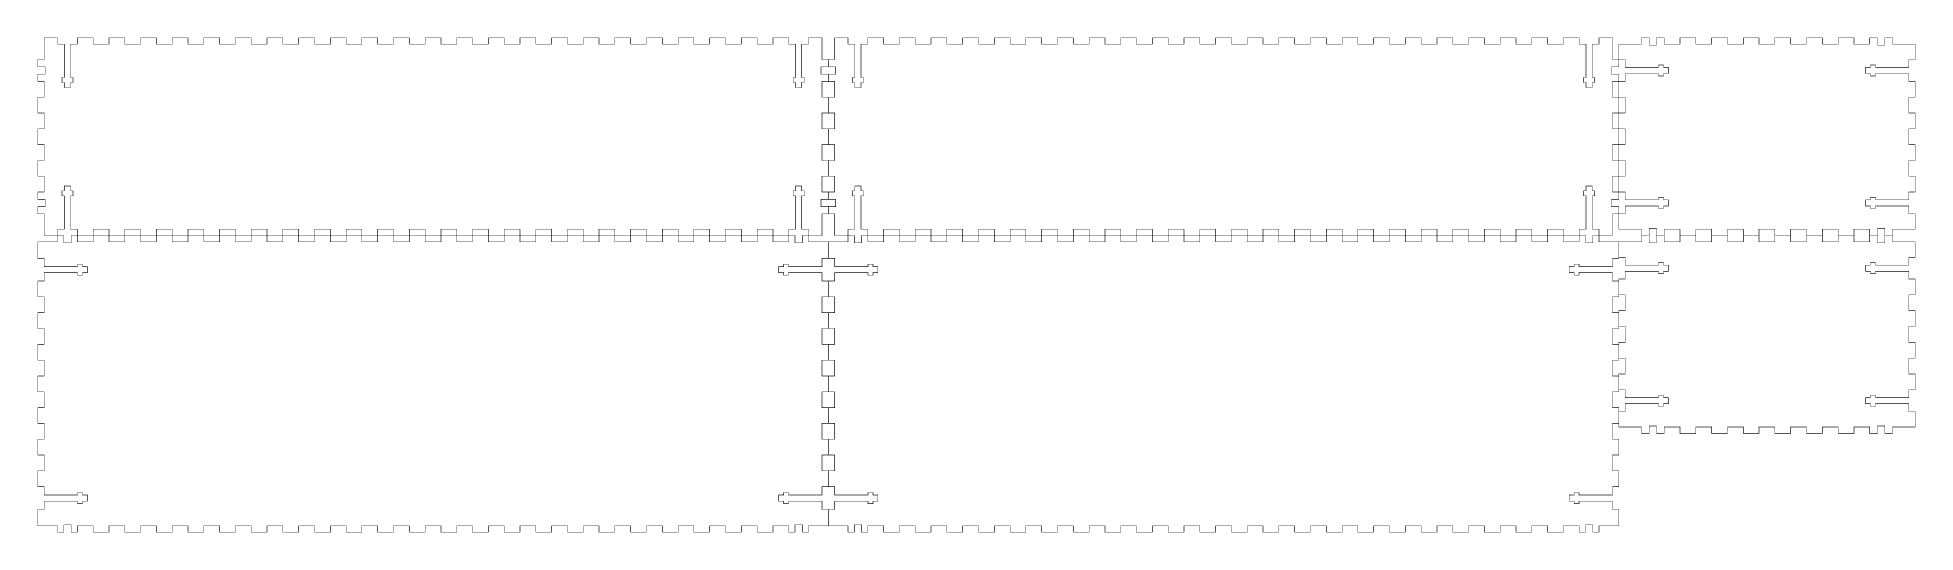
# Model space of a CAD drawing. Extents: x 0.2 to 37.7, y 0.2 to 10.1.
import ezdxf

# ---------------------------------------------------------------- set-up
doc = ezdxf.new("R2010")
doc.units = 0
doc.layers.get('0').update_dxf_attribs({"linetype": 'CONTINUOUS'})

msp = doc.modelspace()

# ---------------------------------------------------------------- linework, layer by layer
at = {"color": 0, "const_width": 0.01}
for points in [[(0.375976, 10.0925), (0.643718, 10.0925), (0.643718, 9.96653), (0.779514, 9.96653), (0.779514, 9.30117), (0.730306, 9.30117), (0.730306, 9.20275), (0.779514, 9.20275), (0.779514, 9.10433), (0.901585, 9.10433), (0.901585, 9.20275), (0.950792, 9.20275), (0.950792, 9.30117), (0.901585, 9.30117), (0.901585, 9.96653), (1.03738, 9.96653), (1.03738, 10.0925), (1.35238, 10.0925), (1.35238, 9.96653), (1.66732, 9.96653), (1.66732, 10.0925), (1.98226, 10.0925), (1.98226, 9.96653), (2.29725, 9.96653), (2.29725, 10.0925), (2.61219, 10.0925), (2.61219, 9.96653), (2.92719, 9.96653), (2.92719, 10.0925), (3.24214, 10.0925), (3.24214, 9.96653), (3.55707, 9.96653), (3.55707, 10.0925), (3.87207, 10.0925), (3.87207, 9.96653), (4.18701, 9.96653), (4.18701, 10.0925), (4.50196, 10.0925), (4.50196, 9.96653), (4.81694, 9.96653), (4.81694, 10.0925), (5.13189, 10.0925), (5.13189, 9.96653), (5.44683, 9.96653), (5.44683, 10.0925), (5.76183, 10.0925), (5.76183, 9.96653), (6.07676, 9.96653), (6.07676, 10.0925), (6.39171, 10.0925), (6.39171, 9.96653), (6.70671, 9.96653), (6.70671, 10.0925), (7.02165, 10.0925), (7.02165, 9.96653), (7.33658, 9.96653), (7.33658, 10.0925), (7.65158, 10.0925), (7.65158, 9.96653), (7.96653, 9.96653), (7.96653, 10.0925), (8.28153, 10.0925), (8.28153, 9.96653), (8.59646, 9.96653), (8.59646, 10.0925), (8.9114, 10.0925), (8.9114, 9.96653), (9.2264, 9.96653), (9.2264, 10.0925), (9.54135, 10.0925), (9.54135, 9.96653), (9.85628, 9.96653), (9.85628, 10.0925), (10.1713, 10.0925), (10.1713, 9.96653), (10.4862, 9.96653), (10.4862, 10.0925), (10.8012, 10.0925), (10.8012, 9.96653), (11.1162, 9.96653), (11.1162, 10.0925), (11.4311, 10.0925), (11.4311, 9.96653), (11.746, 9.96653), (11.746, 10.0925), (12.061, 10.0925), (12.061, 9.96653), (12.376, 9.96653), (12.376, 10.0925), (12.691, 10.0925), (12.691, 9.96653), (13.0059, 9.96653), (13.0059, 10.0925), (13.3209, 10.0925), (13.3209, 9.96653), (13.6358, 9.96653), (13.6358, 10.0925), (13.9508, 10.0925), (13.9508, 9.96653), (14.2657, 9.96653), (14.2657, 10.0925), (14.5807, 10.0925), (14.5807, 9.96653), (14.8957, 9.96653), (14.8957, 10.0925), (15.2106, 10.0925), (15.2106, 9.96653), (15.3465, 9.96653), (15.3465, 9.30117), (15.2972, 9.30117), (15.2972, 9.20275), (15.3465, 9.20275), (15.3465, 9.10433), (15.4685, 9.10433), (15.4685, 9.20275), (15.5178, 9.20275), (15.5178, 9.30117), (15.4685, 9.30117), (15.4685, 9.96653), (15.6043, 9.96653), (15.6043, 10.0925), (15.8721, 10.0925), (15.8721, 9.65944), (15.9981, 9.65944), (15.9981, 9.51574), (15.8524, 9.51574), (15.8524, 9.37007), (15.9981, 9.37007), (15.9981, 9.22635), (15.8721, 9.22635), (15.8721, 8.9114), (15.9981, 8.9114), (15.9981, 8.59646), (15.8721, 8.59646), (15.8721, 8.28147), (15.9981, 8.28147), (15.9981, 7.96653), (15.8721, 7.96653), (15.8721, 7.65158), (15.9981, 7.65158), (15.9981, 7.33658), (15.8721, 7.33658), (15.8721, 7.02165), (15.9981, 7.02165), (15.9981, 6.87793), (15.8524, 6.87793), (15.8524, 6.73226), (15.9981, 6.73226), (15.9981, 6.58854), (15.8721, 6.58854), (15.8721, 6.15549), (15.6043, 6.15549), (15.6043, 6.28147), (15.4685, 6.28147), (15.4685, 6.94683), (15.5178, 6.94683), (15.5178, 7.04525), (15.4685, 7.04525), (15.4685, 7.14367), (15.3465, 7.14367), (15.3465, 7.04525), (15.2972, 7.04525), (15.2972, 6.94683), (15.3465, 6.94683), (15.3465, 6.28147), (15.2106, 6.28147), (15.2106, 6.15549), (14.8957, 6.15549), (14.8957, 6.28147), (14.5807, 6.28147), (14.5807, 6.15549), (14.2657, 6.15549), (14.2657, 6.28147), (13.9508, 6.28147), (13.9508, 6.15549), (13.6358, 6.15549), (13.6358, 6.28147), (13.3209, 6.28147), (13.3209, 6.15549), (13.0059, 6.15549), (13.0059, 6.28147), (12.691, 6.28147), (12.691, 6.15549), (12.376, 6.15549), (12.376, 6.28147), (12.061, 6.28147), (12.061, 6.15549), (11.746, 6.15549), (11.746, 6.28147), (11.4311, 6.28147), (11.4311, 6.15549), (11.1162, 6.15549), (11.1162, 6.28147), (10.8012, 6.28147), (10.8012, 6.15549), (10.4862, 6.15549), (10.4862, 6.28147), (10.1713, 6.28147), (10.1713, 6.15549), (9.85628, 6.15549), (9.85628, 6.28147), (9.54135, 6.28147), (9.54135, 6.15549), (9.2264, 6.15549), (9.2264, 6.28147), (8.9114, 6.28147), (8.9114, 6.15549), (8.59646, 6.15549), (8.59646, 6.28147), (8.28153, 6.28147), (8.28153, 6.15549), (7.96653, 6.15549), (7.96653, 6.28147), (7.65158, 6.28147), (7.65158, 6.15549), (7.33658, 6.15549), (7.33658, 6.28147), (7.02165, 6.28147), (7.02165, 6.15549), (6.70671, 6.15549), (6.70671, 6.28147), (6.39171, 6.28147), (6.39171, 6.15549), (6.07676, 6.15549), (6.07676, 6.28147), (5.76183, 6.28147), (5.76183, 6.15549), (5.44683, 6.15549), (5.44683, 6.28147), (5.13189, 6.28147), (5.13189, 6.15549), (4.81694, 6.15549), (4.81694, 6.28147), (4.50196, 6.28147), (4.50196, 6.15549), (4.18701, 6.15549), (4.18701, 6.28147), (3.87207, 6.28147), (3.87207, 6.15549), (3.55707, 6.15549), (3.55707, 6.28147), (3.24214, 6.28147), (3.24214, 6.15549), (2.92719, 6.15549), (2.92719, 6.28147), (2.61219, 6.28147), (2.61219, 6.15549), (2.29725, 6.15549), (2.29725, 6.28147), (1.98226, 6.28147), (1.98226, 6.15549), (1.66732, 6.15549), (1.66732, 6.28147), (1.35238, 6.28147), (1.35238, 6.15549), (1.03738, 6.15549), (1.03738, 6.28147), (0.901585, 6.28147), (0.901585, 6.94683), (0.950792, 6.94683), (0.950792, 7.04525), (0.901585, 7.04525), (0.901585, 7.14367), (0.779514, 7.14367), (0.779514, 7.04525), (0.730306, 7.04525), (0.730306, 6.94683), (0.779514, 6.94683), (0.779514, 6.28147), (0.643718, 6.28147), (0.643718, 6.15549), (0.375976, 6.15549), (0.375976, 6.58854), (0.25, 6.58854), (0.25, 6.73226), (0.395671, 6.73226), (0.395671, 6.87793), (0.25, 6.87793), (0.25, 7.02165), (0.375976, 7.02165), (0.375976, 7.33658), (0.25, 7.33658), (0.25, 7.65158), (0.375976, 7.65158), (0.375976, 7.96653), (0.25, 7.96653), (0.25, 8.28147), (0.375976, 8.28147), (0.375976, 8.59646), (0.25, 8.59646), (0.25, 8.9114), (0.375976, 8.9114), (0.375976, 9.22635), (0.25, 9.22635), (0.25, 9.37007), (0.395671, 9.37007), (0.395671, 9.51574), (0.25, 9.51574), (0.25, 9.65944), (0.375976, 9.65944), (0.375976, 10.0925)], [(16.124, 10.0925), (16.3917, 10.0925), (16.3917, 9.96653), (16.5275, 9.96653), (16.5275, 9.30117), (16.4783, 9.30117), (16.4783, 9.20275), (16.5275, 9.20275), (16.5275, 9.10433), (16.6496, 9.10433), (16.6496, 9.20275), (16.6989, 9.20275), (16.6989, 9.30117), (16.6496, 9.30117), (16.6496, 9.96653), (16.7854, 9.96653), (16.7854, 10.0925), (17.1004, 10.0925), (17.1004, 9.96653), (17.4154, 9.96653), (17.4154, 10.0925), (17.7303, 10.0925), (17.7303, 9.96653), (18.0453, 9.96653), (18.0453, 10.0925), (18.3603, 10.0925), (18.3603, 9.96653), (18.6751, 9.96653), (18.6751, 10.0925), (18.9901, 10.0925), (18.9901, 9.96653), (19.3051, 9.96653), (19.3051, 10.0925), (19.62, 10.0925), (19.62, 9.96653), (19.935, 9.96653), (19.935, 10.0925), (20.25, 10.0925), (20.25, 9.96653), (20.565, 9.96653), (20.565, 10.0925), (20.88, 10.0925), (20.88, 9.96653), (21.1949, 9.96653), (21.1949, 10.0925), (21.5099, 10.0925), (21.5099, 9.96653), (21.8249, 9.96653), (21.8249, 10.0925), (22.1397, 10.0925), (22.1397, 9.96653), (22.4547, 9.96653), (22.4547, 10.0925), (22.7697, 10.0925), (22.7697, 9.96653), (23.0846, 9.96653), (23.0846, 10.0925), (23.3996, 10.0925), (23.3996, 9.96653), (23.7146, 9.96653), (23.7146, 10.0925), (24.0296, 10.0925), (24.0296, 9.96653), (24.3444, 9.96653), (24.3444, 10.0925), (24.6594, 10.0925), (24.6594, 9.96653), (24.9744, 9.96653), (24.9744, 10.0925), (25.2894, 10.0925), (25.2894, 9.96653), (25.6043, 9.96653), (25.6043, 10.0925), (25.9193, 10.0925), (25.9193, 9.96653), (26.2343, 9.96653), (26.2343, 10.0925), (26.5492, 10.0925), (26.5492, 9.96653), (26.8642, 9.96653), (26.8642, 10.0925), (27.1792, 10.0925), (27.1792, 9.96653), (27.494, 9.96653), (27.494, 10.0925), (27.809, 10.0925), (27.809, 9.96653), (28.124, 9.96653), (28.124, 10.0925), (28.439, 10.0925), (28.439, 9.96653), (28.754, 9.96653), (28.754, 10.0925), (29.0689, 10.0925), (29.0689, 9.96653), (29.3839, 9.96653), (29.3839, 10.0925), (29.6989, 10.0925), (29.6989, 9.96653), (30.0138, 9.96653), (30.0138, 10.0925), (30.3287, 10.0925), (30.3287, 9.96653), (30.6438, 9.96653), (30.6438, 10.0925), (30.9586, 10.0925), (30.9586, 9.96653), (31.0944, 9.96653), (31.0944, 9.30117), (31.0453, 9.30117), (31.0453, 9.20275), (31.0944, 9.20275), (31.0944, 9.10433), (31.2165, 9.10433), (31.2165, 9.20275), (31.2657, 9.20275), (31.2657, 9.30117), (31.2165, 9.30117), (31.2165, 9.96653), (31.3524, 9.96653), (31.3524, 10.0925), (31.62, 10.0925), (31.62, 9.65944), (31.746, 9.65944), (31.746, 9.51574), (31.6004, 9.51574), (31.6004, 9.37007), (31.746, 9.37007), (31.746, 9.22635), (31.62, 9.22635), (31.62, 8.9114), (31.746, 8.9114), (31.746, 8.59646), (31.62, 8.59646), (31.62, 8.28147), (31.746, 8.28147), (31.746, 7.96653), (31.62, 7.96653), (31.62, 7.65158), (31.746, 7.65158), (31.746, 7.33658), (31.62, 7.33658), (31.62, 7.02165), (31.746, 7.02165), (31.746, 6.87793), (31.6004, 6.87793), (31.6004, 6.73226), (31.746, 6.73226), (31.746, 6.58854), (31.62, 6.58854), (31.62, 6.15549), (31.3524, 6.15549), (31.3524, 6.28147), (31.2165, 6.28147), (31.2165, 6.94683), (31.2657, 6.94683), (31.2657, 7.04525), (31.2165, 7.04525), (31.2165, 7.14367), (31.0944, 7.14367), (31.0944, 7.04525), (31.0453, 7.04525), (31.0453, 6.94683), (31.0944, 6.94683), (31.0944, 6.28147), (30.9586, 6.28147), (30.9586, 6.15549), (30.6438, 6.15549), (30.6438, 6.28147), (30.3287, 6.28147), (30.3287, 6.15549), (30.0138, 6.15549), (30.0138, 6.28147), (29.6989, 6.28147), (29.6989, 6.15549), (29.3839, 6.15549), (29.3839, 6.28147), (29.0689, 6.28147), (29.0689, 6.15549), (28.754, 6.15549), (28.754, 6.28147), (28.439, 6.28147), (28.439, 6.15549), (28.124, 6.15549), (28.124, 6.28147), (27.809, 6.28147), (27.809, 6.15549), (27.494, 6.15549), (27.494, 6.28147), (27.1792, 6.28147), (27.1792, 6.15549), (26.8642, 6.15549), (26.8642, 6.28147), (26.5492, 6.28147), (26.5492, 6.15549), (26.2343, 6.15549), (26.2343, 6.28147), (25.9193, 6.28147), (25.9193, 6.15549), (25.6043, 6.15549), (25.6043, 6.28147), (25.2894, 6.28147), (25.2894, 6.15549), (24.9744, 6.15549), (24.9744, 6.28147), (24.6594, 6.28147), (24.6594, 6.15549), (24.3444, 6.15549), (24.3444, 6.28147), (24.0296, 6.28147), (24.0296, 6.15549), (23.7146, 6.15549), (23.7146, 6.28147), (23.3996, 6.28147), (23.3996, 6.15549), (23.0846, 6.15549), (23.0846, 6.28147), (22.7697, 6.28147), (22.7697, 6.15549), (22.4547, 6.15549), (22.4547, 6.28147), (22.1397, 6.28147), (22.1397, 6.15549), (21.8249, 6.15549), (21.8249, 6.28147), (21.5099, 6.28147), (21.5099, 6.15549), (21.1949, 6.15549), (21.1949, 6.28147), (20.88, 6.28147), (20.88, 6.15549), (20.565, 6.15549), (20.565, 6.28147), (20.25, 6.28147), (20.25, 6.15549), (19.935, 6.15549), (19.935, 6.28147), (19.62, 6.28147), (19.62, 6.15549), (19.3051, 6.15549), (19.3051, 6.28147), (18.9901, 6.28147), (18.9901, 6.15549), (18.6751, 6.15549), (18.6751, 6.28147), (18.3603, 6.28147), (18.3603, 6.15549), (18.0453, 6.15549), (18.0453, 6.28147), (17.7303, 6.28147), (17.7303, 6.15549), (17.4154, 6.15549), (17.4154, 6.28147), (17.1004, 6.28147), (17.1004, 6.15549), (16.7854, 6.15549), (16.7854, 6.28147), (16.6496, 6.28147), (16.6496, 6.94683), (16.6989, 6.94683), (16.6989, 7.04525), (16.6496, 7.04525), (16.6496, 7.14367), (16.5275, 7.14367), (16.5275, 7.04525), (16.4783, 7.04525), (16.4783, 6.94683), (16.5275, 6.94683), (16.5275, 6.28147), (16.3917, 6.28147), (16.3917, 6.15549), (16.124, 6.15549), (16.124, 6.58854), (15.9981, 6.58854), (15.9981, 6.73226), (16.1437, 6.73226), (16.1437, 6.87793), (15.9981, 6.87793), (15.9981, 7.02165), (16.124, 7.02165), (16.124, 7.33658), (15.9981, 7.33658), (15.9981, 7.65158), (16.124, 7.65158), (16.124, 7.96653), (15.9981, 7.96653), (15.9981, 8.28147), (16.124, 8.28147), (16.124, 8.59646), (15.9981, 8.59646), (15.9981, 8.9114), (16.124, 8.9114), (16.124, 9.22635), (15.9981, 9.22635), (15.9981, 9.37007), (16.1437, 9.37007), (16.1437, 9.51574), (15.9981, 9.51574), (15.9981, 9.65944), (16.124, 9.65944), (16.124, 10.0925)], [(31.746, 9.96653), (32.1989, 9.96653), (32.1989, 10.0925), (32.3524, 10.0925), (32.3524, 9.94683), (32.4981, 9.94683), (32.4981, 10.0925), (32.6515, 10.0925), (32.6515, 9.96653), (32.9665, 9.96653), (32.9665, 10.0925), (33.2815, 10.0925), (33.2815, 9.96653), (33.5965, 9.96653), (33.5965, 10.0925), (33.9114, 10.0925), (33.9114, 9.96653), (34.2264, 9.96653), (34.2264, 10.0925), (34.5414, 10.0925), (34.5414, 9.96653), (34.8562, 9.96653), (34.8562, 10.0925), (35.1713, 10.0925), (35.1713, 9.96653), (35.4863, 9.96653), (35.4863, 10.0925), (35.8011, 10.0925), (35.8011, 9.96653), (36.1161, 9.96653), (36.1161, 10.0925), (36.4311, 10.0925), (36.4311, 9.96653), (36.746, 9.96653), (36.746, 10.0925), (36.8996, 10.0925), (36.8996, 9.94683), (37.0453, 9.94683), (37.0453, 10.0925), (37.1989, 10.0925), (37.1989, 9.96653), (37.6515, 9.96653), (37.6515, 9.65944), (37.5256, 9.65944), (37.5256, 9.5039), (36.8603, 9.5039), (36.8603, 9.55311), (36.7618, 9.55311), (36.7618, 9.5039), (36.6635, 9.5039), (36.6635, 9.38189), (36.7618, 9.38189), (36.7618, 9.33268), (36.8603, 9.33268), (36.8603, 9.38189), (37.5256, 9.38189), (37.5256, 9.22635), (37.6515, 9.22635), (37.6515, 8.9114), (37.5256, 8.9114), (37.5256, 8.59646), (37.6515, 8.59646), (37.6515, 8.28147), (37.5256, 8.28147), (37.5256, 7.96653), (37.6515, 7.96653), (37.6515, 7.65158), (37.5256, 7.65158), (37.5256, 7.33658), (37.6515, 7.33658), (37.6515, 7.02165), (37.5256, 7.02165), (37.5256, 6.8661), (36.8603, 6.8661), (36.8603, 6.91531), (36.7618, 6.91531), (36.7618, 6.8661), (36.6635, 6.8661), (36.6635, 6.74408), (36.7618, 6.74408), (36.7618, 6.69488), (36.8603, 6.69488), (36.8603, 6.74408), (37.5256, 6.74408), (37.5256, 6.58854), (37.6515, 6.58854), (37.6515, 6.28147), (37.1989, 6.28147), (37.1989, 6.15549), (37.0453, 6.15549), (37.0453, 6.30117), (36.8996, 6.30117), (36.8996, 6.15549), (36.746, 6.15549), (36.746, 6.28147), (36.4311, 6.28147), (36.4311, 6.15549), (36.1161, 6.15549), (36.1161, 6.28147), (35.8011, 6.28147), (35.8011, 6.15549), (35.4863, 6.15549), (35.4863, 6.28147), (35.1713, 6.28147), (35.1713, 6.15549), (34.8562, 6.15549), (34.8562, 6.28147), (34.5414, 6.28147), (34.5414, 6.15549), (34.2264, 6.15549), (34.2264, 6.28147), (33.9114, 6.28147), (33.9114, 6.15549), (33.5965, 6.15549), (33.5965, 6.28147), (33.2815, 6.28147), (33.2815, 6.15549), (32.9665, 6.15549), (32.9665, 6.28147), (32.6515, 6.28147), (32.6515, 6.15549), (32.4981, 6.15549), (32.4981, 6.30117), (32.3524, 6.30117), (32.3524, 6.15549), (32.1989, 6.15549), (32.1989, 6.28147), (31.746, 6.28147), (31.746, 6.58854), (31.8721, 6.58854), (31.8721, 6.74408), (32.5374, 6.74408), (32.5374, 6.69488), (32.6358, 6.69488), (32.6358, 6.74408), (32.7343, 6.74408), (32.7343, 6.8661), (32.6358, 6.8661), (32.6358, 6.91531), (32.5374, 6.91531), (32.5374, 6.8661), (31.8721, 6.8661), (31.8721, 7.02165), (31.746, 7.02165), (31.746, 7.33658), (31.8721, 7.33658), (31.8721, 7.65158), (31.746, 7.65158), (31.746, 7.96653), (31.8721, 7.96653), (31.8721, 8.28147), (31.746, 8.28147), (31.746, 8.59646), (31.8721, 8.59646), (31.8721, 8.9114), (31.746, 8.9114), (31.746, 9.22635), (31.8721, 9.22635), (31.8721, 9.38189), (32.5374, 9.38189), (32.5374, 9.33268), (32.6358, 9.33268), (32.6358, 9.38189), (32.7343, 9.38189), (32.7343, 9.5039), (32.6358, 9.5039), (32.6358, 9.55311), (32.5374, 9.55311), (32.5374, 9.5039), (31.8721, 9.5039), (31.8721, 9.65944), (31.746, 9.65944), (31.746, 9.96653)], [(0.25, 6.02951), (0.643718, 6.02951), (0.643718, 6.15549), (0.76774, 6.15549), (0.76774, 6.00982), (0.913411, 6.00982), (0.913411, 6.15549), (1.03738, 6.15549), (1.03738, 6.02951), (1.35238, 6.02951), (1.35238, 6.15549), (1.66732, 6.15549), (1.66732, 6.02951), (1.98226, 6.02951), (1.98226, 6.15549), (2.29725, 6.15549), (2.29725, 6.02951), (2.61219, 6.02951), (2.61219, 6.15549), (2.92719, 6.15549), (2.92719, 6.02951), (3.24214, 6.02951), (3.24214, 6.15549), (3.55707, 6.15549), (3.55707, 6.02951), (3.87207, 6.02951), (3.87207, 6.15549), (4.18701, 6.15549), (4.18701, 6.02951), (4.50196, 6.02951), (4.50196, 6.15549), (4.81694, 6.15549), (4.81694, 6.02951), (5.13189, 6.02951), (5.13189, 6.15549), (5.44683, 6.15549), (5.44683, 6.02951), (5.76183, 6.02951), (5.76183, 6.15549), (6.07676, 6.15549), (6.07676, 6.02951), (6.39171, 6.02951), (6.39171, 6.15549), (6.70671, 6.15549), (6.70671, 6.02951), (7.02165, 6.02951), (7.02165, 6.15549), (7.33658, 6.15549), (7.33658, 6.02951), (7.65158, 6.02951), (7.65158, 6.15549), (7.96653, 6.15549), (7.96653, 6.02951), (8.28153, 6.02951), (8.28153, 6.15549), (8.59646, 6.15549), (8.59646, 6.02951), (8.9114, 6.02951), (8.9114, 6.15549), (9.2264, 6.15549), (9.2264, 6.02951), (9.54135, 6.02951), (9.54135, 6.15549), (9.85628, 6.15549), (9.85628, 6.02951), (10.1713, 6.02951), (10.1713, 6.15549), (10.4862, 6.15549), (10.4862, 6.02951), (10.8012, 6.02951), (10.8012, 6.15549), (11.1162, 6.15549), (11.1162, 6.02951), (11.4311, 6.02951), (11.4311, 6.15549), (11.746, 6.15549), (11.746, 6.02951), (12.061, 6.02951), (12.061, 6.15549), (12.376, 6.15549), (12.376, 6.02951), (12.691, 6.02951), (12.691, 6.15549), (13.0059, 6.15549), (13.0059, 6.02951), (13.3209, 6.02951), (13.3209, 6.15549), (13.6358, 6.15549), (13.6358, 6.02951), (13.9508, 6.02951), (13.9508, 6.15549), (14.2657, 6.15549), (14.2657, 6.02951), (14.5807, 6.02951), (14.5807, 6.15549), (14.8957, 6.15549), (14.8957, 6.02951), (15.2106, 6.02951), (15.2106, 6.15549), (15.3346, 6.15549), (15.3346, 6.00982), (15.4803, 6.00982), (15.4803, 6.15549), (15.6043, 6.15549), (15.6043, 6.02951), (15.9981, 6.02951), (15.9981, 5.70275), (15.8721, 5.70275), (15.8721, 5.53738), (15.2067, 5.53738), (15.2067, 5.58658), (15.1083, 5.58658), (15.1083, 5.53738), (15.0099, 5.53738), (15.0099, 5.41531), (15.1083, 5.41531), (15.1083, 5.3661), (15.2067, 5.3661), (15.2067, 5.41531), (15.8721, 5.41531), (15.8721, 5.25), (15.9981, 5.25), (15.9981, 4.935), (15.8721, 4.935), (15.8721, 4.62007), (15.9981, 4.62007), (15.9981, 4.30512), (15.8721, 4.30512), (15.8721, 3.99013), (15.9981, 3.99013), (15.9981, 3.67518), (15.8721, 3.67518), (15.8721, 3.36025), (15.9981, 3.36025), (15.9981, 3.04525), (15.8721, 3.04525), (15.8721, 2.73031), (15.9981, 2.73031), (15.9981, 2.41531), (15.8721, 2.41531), (15.8721, 2.10038), (15.9981, 2.10038), (15.9981, 1.78543), (15.8721, 1.78543), (15.8721, 1.47043), (15.9981, 1.47043), (15.9981, 1.15549), (15.8721, 1.15549), (15.8721, 0.990126), (15.2067, 0.990126), (15.2067, 1.03933), (15.1083, 1.03933), (15.1083, 0.990126), (15.0099, 0.990126), (15.0099, 0.86811), (15.1083, 0.86811), (15.1083, 0.818901), (15.2067, 0.818901), (15.2067, 0.86811), (15.8721, 0.86811), (15.8721, 0.702746), (15.9981, 0.702746), (15.9981, 0.375976), (15.6043, 0.375976), (15.6043, 0.25), (15.4803, 0.25), (15.4803, 0.395671), (15.3346, 0.395671), (15.3346, 0.25), (15.2106, 0.25), (15.2106, 0.375976), (14.8957, 0.375976), (14.8957, 0.25), (14.5807, 0.25), (14.5807, 0.375976), (14.2657, 0.375976), (14.2657, 0.25), (13.9508, 0.25), (13.9508, 0.375976), (13.6358, 0.375976), (13.6358, 0.25), (13.3209, 0.25), (13.3209, 0.375976), (13.0059, 0.375976), (13.0059, 0.25), (12.691, 0.25), (12.691, 0.375976), (12.376, 0.375976), (12.376, 0.25), (12.061, 0.25), (12.061, 0.375976), (11.746, 0.375976), (11.746, 0.25), (11.4311, 0.25), (11.4311, 0.375976), (11.1162, 0.375976), (11.1162, 0.25), (10.8012, 0.25), (10.8012, 0.375976), (10.4862, 0.375976), (10.4862, 0.25), (10.1713, 0.25), (10.1713, 0.375976), (9.85628, 0.375976), (9.85628, 0.25), (9.54135, 0.25), (9.54135, 0.375976), (9.2264, 0.375976), (9.2264, 0.25), (8.9114, 0.25), (8.9114, 0.375976), (8.59646, 0.375976), (8.59646, 0.25), (8.28153, 0.25), (8.28153, 0.375976), (7.96653, 0.375976), (7.96653, 0.25), (7.65158, 0.25), (7.65158, 0.375976), (7.33658, 0.375976), (7.33658, 0.25), (7.02165, 0.25), (7.02165, 0.375976), (6.70671, 0.375976), (6.70671, 0.25), (6.39171, 0.25), (6.39171, 0.375976), (6.07676, 0.375976), (6.07676, 0.25), (5.76183, 0.25), (5.76183, 0.375976), (5.44683, 0.375976), (5.44683, 0.25), (5.13189, 0.25), (5.13189, 0.375976), (4.81694, 0.375976), (4.81694, 0.25), (4.50196, 0.25), (4.50196, 0.375976), (4.18701, 0.375976), (4.18701, 0.25), (3.87207, 0.25), (3.87207, 0.375976), (3.55707, 0.375976), (3.55707, 0.25), (3.24214, 0.25), (3.24214, 0.375976), (2.92719, 0.375976), (2.92719, 0.25), (2.61219, 0.25), (2.61219, 0.375976), (2.29725, 0.375976), (2.29725, 0.25), (1.98226, 0.25), (1.98226, 0.375976), (1.66732, 0.375976), (1.66732, 0.25), (1.35238, 0.25), (1.35238, 0.375976), (1.03738, 0.375976), (1.03738, 0.25), (0.913411, 0.25), (0.913411, 0.395671), (0.76774, 0.395671), (0.76774, 0.25), (0.643718, 0.25), (0.643718, 0.375976), (0.25, 0.375976), (0.25, 0.702746), (0.375976, 0.702746), (0.375976, 0.86811), (1.04134, 0.86811), (1.04134, 0.818901), (1.13976, 0.818901), (1.13976, 0.86811), (1.23817, 0.86811), (1.23817, 0.990126), (1.13976, 0.990126), (1.13976, 1.03933), (1.04134, 1.03933), (1.04134, 0.990126), (0.375976, 0.990126), (0.375976, 1.15549), (0.25, 1.15549), (0.25, 1.47043), (0.375976, 1.47043), (0.375976, 1.78543), (0.25, 1.78543), (0.25, 2.10038), (0.375976, 2.10038), (0.375976, 2.41531), (0.25, 2.41531), (0.25, 2.73031), (0.375976, 2.73031), (0.375976, 3.04525), (0.25, 3.04525), (0.25, 3.36025), (0.375976, 3.36025), (0.375976, 3.67518), (0.25, 3.67518), (0.25, 3.99013), (0.375976, 3.99013), (0.375976, 4.30512), (0.25, 4.30512), (0.25, 4.62007), (0.375976, 4.62007), (0.375976, 4.935), (0.25, 4.935), (0.25, 5.25), (0.375976, 5.25), (0.375976, 5.41531), (1.04134, 5.41531), (1.04134, 5.3661), (1.13976, 5.3661), (1.13976, 5.41531), (1.23817, 5.41531), (1.23817, 5.53738), (1.13976, 5.53738), (1.13976, 5.58658), (1.04134, 5.58658), (1.04134, 5.53738), (0.375976, 5.53738), (0.375976, 5.70275), (0.25, 5.70275), (0.25, 6.02951)], [(15.9981, 6.02951), (16.3917, 6.02951), (16.3917, 6.15549), (16.5157, 6.15549), (16.5157, 6.00982), (16.6614, 6.00982), (16.6614, 6.15549), (16.7854, 6.15549), (16.7854, 6.02951), (17.1004, 6.02951), (17.1004, 6.15549), (17.4154, 6.15549), (17.4154, 6.02951), (17.7303, 6.02951), (17.7303, 6.15549), (18.0453, 6.15549), (18.0453, 6.02951), (18.3603, 6.02951), (18.3603, 6.15549), (18.6751, 6.15549), (18.6751, 6.02951), (18.9901, 6.02951), (18.9901, 6.15549), (19.3051, 6.15549), (19.3051, 6.02951), (19.62, 6.02951), (19.62, 6.15549), (19.935, 6.15549), (19.935, 6.02951), (20.25, 6.02951), (20.25, 6.15549), (20.565, 6.15549), (20.565, 6.02951), (20.88, 6.02951), (20.88, 6.15549), (21.1949, 6.15549), (21.1949, 6.02951), (21.5099, 6.02951), (21.5099, 6.15549), (21.8249, 6.15549), (21.8249, 6.02951), (22.1397, 6.02951), (22.1397, 6.15549), (22.4547, 6.15549), (22.4547, 6.02951), (22.7697, 6.02951), (22.7697, 6.15549), (23.0846, 6.15549), (23.0846, 6.02951), (23.3996, 6.02951), (23.3996, 6.15549), (23.7146, 6.15549), (23.7146, 6.02951), (24.0296, 6.02951), (24.0296, 6.15549), (24.3444, 6.15549), (24.3444, 6.02951), (24.6594, 6.02951), (24.6594, 6.15549), (24.9744, 6.15549), (24.9744, 6.02951), (25.2894, 6.02951), (25.2894, 6.15549), (25.6043, 6.15549), (25.6043, 6.02951), (25.9193, 6.02951), (25.9193, 6.15549), (26.2343, 6.15549), (26.2343, 6.02951), (26.5492, 6.02951), (26.5492, 6.15549), (26.8642, 6.15549), (26.8642, 6.02951), (27.1792, 6.02951), (27.1792, 6.15549), (27.494, 6.15549), (27.494, 6.02951), (27.809, 6.02951), (27.809, 6.15549), (28.124, 6.15549), (28.124, 6.02951), (28.439, 6.02951), (28.439, 6.15549), (28.754, 6.15549), (28.754, 6.02951), (29.0689, 6.02951), (29.0689, 6.15549), (29.3839, 6.15549), (29.3839, 6.02951), (29.6989, 6.02951), (29.6989, 6.15549), (30.0138, 6.15549), (30.0138, 6.02951), (30.3287, 6.02951), (30.3287, 6.15549), (30.6438, 6.15549), (30.6438, 6.02951), (30.9586, 6.02951), (30.9586, 6.15549), (31.0826, 6.15549), (31.0826, 6.00982), (31.2283, 6.00982), (31.2283, 6.15549), (31.3524, 6.15549), (31.3524, 6.02951), (31.746, 6.02951), (31.746, 5.70275), (31.62, 5.70275), (31.62, 5.53738), (30.9547, 5.53738), (30.9547, 5.58658), (30.8562, 5.58658), (30.8562, 5.53738), (30.7579, 5.53738), (30.7579, 5.41531), (30.8562, 5.41531), (30.8562, 5.3661), (30.9547, 5.3661), (30.9547, 5.41531), (31.62, 5.41531), (31.62, 5.25), (31.746, 5.25), (31.746, 4.935), (31.62, 4.935), (31.62, 4.62007), (31.746, 4.62007), (31.746, 4.30512), (31.62, 4.30512), (31.62, 3.99013), (31.746, 3.99013), (31.746, 3.67518), (31.62, 3.67518), (31.62, 3.36025), (31.746, 3.36025), (31.746, 3.04525), (31.62, 3.04525), (31.62, 2.73031), (31.746, 2.73031), (31.746, 2.41531), (31.62, 2.41531), (31.62, 2.10038), (31.746, 2.10038), (31.746, 1.78543), (31.62, 1.78543), (31.62, 1.47043), (31.746, 1.47043), (31.746, 1.15549), (31.62, 1.15549), (31.62, 0.990126), (30.9547, 0.990126), (30.9547, 1.03933), (30.8562, 1.03933), (30.8562, 0.990126), (30.7579, 0.990126), (30.7579, 0.86811), (30.8562, 0.86811), (30.8562, 0.818901), (30.9547, 0.818901), (30.9547, 0.86811), (31.62, 0.86811), (31.62, 0.702746), (31.746, 0.702746), (31.746, 0.375976), (31.3524, 0.375976), (31.3524, 0.25), (31.2283, 0.25), (31.2283, 0.395671), (31.0826, 0.395671), (31.0826, 0.25), (30.9586, 0.25), (30.9586, 0.375976), (30.6438, 0.375976), (30.6438, 0.25), (30.3287, 0.25), (30.3287, 0.375976), (30.0138, 0.375976), (30.0138, 0.25), (29.6989, 0.25), (29.6989, 0.375976), (29.3839, 0.375976), (29.3839, 0.25), (29.0689, 0.25), (29.0689, 0.375976), (28.754, 0.375976), (28.754, 0.25), (28.439, 0.25), (28.439, 0.375976), (28.124, 0.375976), (28.124, 0.25), (27.809, 0.25), (27.809, 0.375976), (27.494, 0.375976), (27.494, 0.25), (27.1792, 0.25), (27.1792, 0.375976), (26.8642, 0.375976), (26.8642, 0.25), (26.5492, 0.25), (26.5492, 0.375976), (26.2343, 0.375976), (26.2343, 0.25), (25.9193, 0.25), (25.9193, 0.375976), (25.6043, 0.375976), (25.6043, 0.25), (25.2894, 0.25), (25.2894, 0.375976), (24.9744, 0.375976), (24.9744, 0.25), (24.6594, 0.25), (24.6594, 0.375976), (24.3444, 0.375976), (24.3444, 0.25), (24.0296, 0.25), (24.0296, 0.375976), (23.7146, 0.375976), (23.7146, 0.25), (23.3996, 0.25), (23.3996, 0.375976), (23.0846, 0.375976), (23.0846, 0.25), (22.7697, 0.25), (22.7697, 0.375976), (22.4547, 0.375976), (22.4547, 0.25), (22.1397, 0.25), (22.1397, 0.375976), (21.8249, 0.375976), (21.8249, 0.25), (21.5099, 0.25), (21.5099, 0.375976), (21.1949, 0.375976), (21.1949, 0.25), (20.88, 0.25), (20.88, 0.375976), (20.565, 0.375976), (20.565, 0.25), (20.25, 0.25), (20.25, 0.375976), (19.935, 0.375976), (19.935, 0.25), (19.62, 0.25), (19.62, 0.375976), (19.3051, 0.375976), (19.3051, 0.25), (18.9901, 0.25), (18.9901, 0.375976), (18.6751, 0.375976), (18.6751, 0.25), (18.3603, 0.25), (18.3603, 0.375976), (18.0453, 0.375976), (18.0453, 0.25), (17.7303, 0.25), (17.7303, 0.375976), (17.4154, 0.375976), (17.4154, 0.25), (17.1004, 0.25), (17.1004, 0.375976), (16.7854, 0.375976), (16.7854, 0.25), (16.6614, 0.25), (16.6614, 0.395671), (16.5157, 0.395671), (16.5157, 0.25), (16.3917, 0.25), (16.3917, 0.375976), (15.9981, 0.375976), (15.9981, 0.702746), (16.124, 0.702746), (16.124, 0.86811), (16.7894, 0.86811), (16.7894, 0.818901), (16.8878, 0.818901), (16.8878, 0.86811), (16.9863, 0.86811), (16.9863, 0.990126), (16.8878, 0.990126), (16.8878, 1.03933), (16.7894, 1.03933), (16.7894, 0.990126), (16.124, 0.990126), (16.124, 1.15549), (15.9981, 1.15549), (15.9981, 1.47043), (16.124, 1.47043), (16.124, 1.78543), (15.9981, 1.78543), (15.9981, 2.10038), (16.124, 2.10038), (16.124, 2.41531), (15.9981, 2.41531), (15.9981, 2.73031), (16.124, 2.73031), (16.124, 3.04525), (15.9981, 3.04525), (15.9981, 3.36025), (16.124, 3.36025), (16.124, 3.67518), (15.9981, 3.67518), (15.9981, 3.99013), (16.124, 3.99013), (16.124, 4.30512), (15.9981, 4.30512), (15.9981, 4.62007), (16.124, 4.62007), (16.124, 4.935), (15.9981, 4.935), (15.9981, 5.25), (16.124, 5.25), (16.124, 5.41531), (16.7894, 5.41531), (16.7894, 5.3661), (16.8878, 5.3661), (16.8878, 5.41531), (16.9863, 5.41531), (16.9863, 5.53738), (16.8878, 5.53738), (16.8878, 5.58658), (16.7894, 5.58658), (16.7894, 5.53738), (16.124, 5.53738), (16.124, 5.70275), (15.9981, 5.70275), (15.9981, 6.02951)], [(31.746, 6.02951), (32.1989, 6.02951), (32.1989, 6.15549), (32.3524, 6.15549), (32.3524, 6.00982), (32.4981, 6.00982), (32.4981, 6.15549), (32.6515, 6.15549), (32.6515, 6.02951), (32.9665, 6.02951), (32.9665, 6.15549), (33.2815, 6.15549), (33.2815, 6.02951), (33.5965, 6.02951), (33.5965, 6.15549), (33.9114, 6.15549), (33.9114, 6.02951), (34.2264, 6.02951), (34.2264, 6.15549), (34.5414, 6.15549), (34.5414, 6.02951), (34.8562, 6.02951), (34.8562, 6.15549), (35.1713, 6.15549), (35.1713, 6.02951), (35.4863, 6.02951), (35.4863, 6.15549), (35.8011, 6.15549), (35.8011, 6.02951), (36.1161, 6.02951), (36.1161, 6.15549), (36.4311, 6.15549), (36.4311, 6.02951), (36.746, 6.02951), (36.746, 6.15549), (36.8996, 6.15549), (36.8996, 6.00982), (37.0453, 6.00982), (37.0453, 6.15549), (37.1989, 6.15549), (37.1989, 6.02951), (37.6515, 6.02951), (37.6515, 5.72244), (37.5256, 5.72244), (37.5256, 5.56689), (36.8603, 5.56689), (36.8603, 5.6161), (36.7618, 5.6161), (36.7618, 5.56689), (36.6635, 5.56689), (36.6635, 5.44488), (36.7618, 5.44488), (36.7618, 5.39567), (36.8603, 5.39567), (36.8603, 5.44488), (37.5256, 5.44488), (37.5256, 5.28933), (37.6515, 5.28933), (37.6515, 4.97439), (37.5256, 4.97439), (37.5256, 4.65944), (37.6515, 4.65944), (37.6515, 4.34446), (37.5256, 4.34446), (37.5256, 4.02951), (37.6515, 4.02951), (37.6515, 3.71457), (37.5256, 3.71457), (37.5256, 3.39958), (37.6515, 3.39958), (37.6515, 3.08464), (37.5256, 3.08464), (37.5256, 2.9291), (36.8603, 2.9291), (36.8603, 2.97835), (36.7618, 2.97835), (36.7618, 2.9291), (36.6635, 2.9291), (36.6635, 2.80707), (36.7618, 2.80707), (36.7618, 2.75786), (36.8603, 2.75786), (36.8603, 2.80707), (37.5256, 2.80707), (37.5256, 2.65153), (37.6515, 2.65153), (37.6515, 2.34446), (37.1989, 2.34446), (37.1989, 2.21847), (37.0453, 2.21847), (37.0453, 2.36415), (36.8996, 2.36415), (36.8996, 2.21847), (36.746, 2.21847), (36.746, 2.34446), (36.4311, 2.34446), (36.4311, 2.21847), (36.1161, 2.21847), (36.1161, 2.34446), (35.8011, 2.34446), (35.8011, 2.21847), (35.4863, 2.21847), (35.4863, 2.34446), (35.1713, 2.34446), (35.1713, 2.21847), (34.8562, 2.21847), (34.8562, 2.34446), (34.5414, 2.34446), (34.5414, 2.21847), (34.2264, 2.21847), (34.2264, 2.34446), (33.9114, 2.34446), (33.9114, 2.21847), (33.5965, 2.21847), (33.5965, 2.34446), (33.2815, 2.34446), (33.2815, 2.21847), (32.9665, 2.21847), (32.9665, 2.34446), (32.6515, 2.34446), (32.6515, 2.21847), (32.4981, 2.21847), (32.4981, 2.36415), (32.3524, 2.36415), (32.3524, 2.21847), (32.1989, 2.21847), (32.1989, 2.34446), (31.746, 2.34446), (31.746, 2.65153), (31.8721, 2.65153), (31.8721, 2.80707), (32.5374, 2.80707), (32.5374, 2.75786), (32.6358, 2.75786), (32.6358, 2.80707), (32.7343, 2.80707), (32.7343, 2.9291), (32.6358, 2.9291), (32.6358, 2.97835), (32.5374, 2.97835), (32.5374, 2.9291), (31.8721, 2.9291), (31.8721, 3.08464), (31.746, 3.08464), (31.746, 3.39958), (31.8721, 3.39958), (31.8721, 3.71457), (31.746, 3.71457), (31.746, 4.02951), (31.8721, 4.02951), (31.8721, 4.34446), (31.746, 4.34446), (31.746, 4.65944), (31.8721, 4.65944), (31.8721, 4.97439), (31.746, 4.97439), (31.746, 5.28933), (31.8721, 5.28933), (31.8721, 5.44488), (32.5374, 5.44488), (32.5374, 5.39567), (32.6358, 5.39567), (32.6358, 5.44488), (32.7343, 5.44488), (32.7343, 5.56689), (32.6358, 5.56689), (32.6358, 5.6161), (32.5374, 5.6161), (32.5374, 5.56689), (31.8721, 5.56689), (31.8721, 5.72244), (31.746, 5.72244), (31.746, 6.02951)]]:
    msp.add_lwpolyline(points, close=True, dxfattribs=at)

doc.saveas('drawing.dxf')
